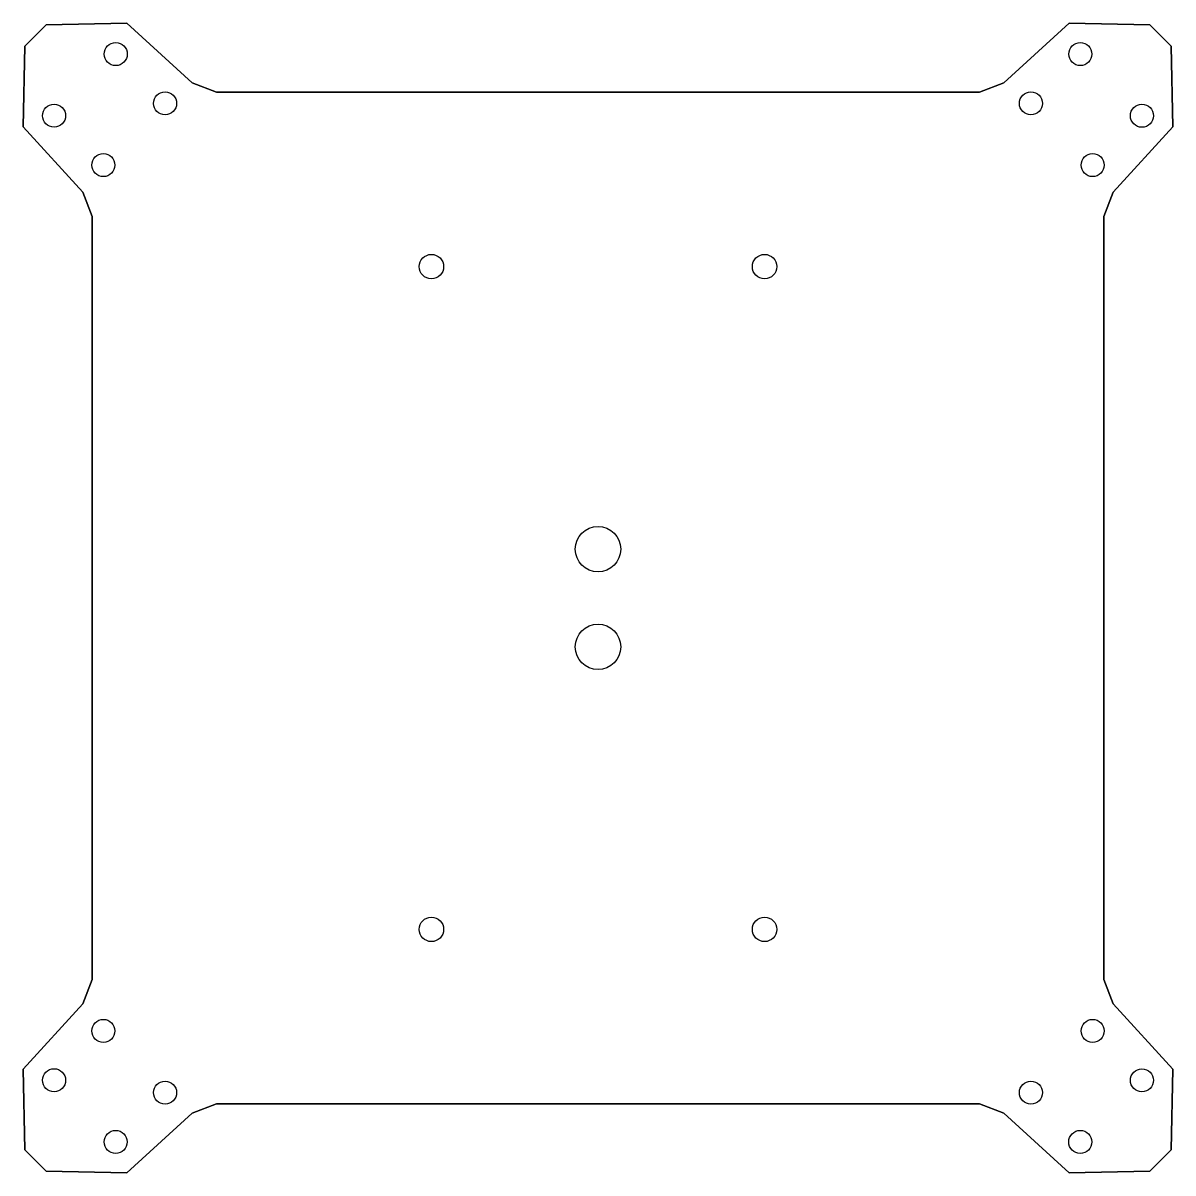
# Model space of a CAD drawing. Header units: millimetres. Extents: x -82 to 82, y -82 to 82.
import ezdxf

# ---------------------------------------------------------------- set-up
doc = ezdxf.new("R2010")
doc.units = ezdxf.units.MM
doc.layers.get('0').update_dxf_attribs({"linetype": 'CONTINUOUS'})

msp = doc.modelspace()

# ---------------------------------------------------------------- linework, layer by layer
for points in [[(72.5, -54.7), (73.85, -58.17), (82.41, -67.51), (82.16, -79.07), (79.07, -82.16), (67.51, -82.41), (58.17, -73.85), (54.7, -72.5), (-54.7, -72.5), (-58.17, -73.85), (-67.51, -82.41), (-79.07, -82.16), (-82.16, -79.07), (-82.41, -67.51), (-73.85, -58.17), (-72.5, -54.7), (-72.5, 54.7), (-73.85, 58.17), (-82.41, 67.51), (-82.16, 79.07), (-79.07, 82.16), (-67.51, 82.41), (-58.17, 73.85), (-54.7, 72.5), (54.7, 72.5), (58.17, 73.85), (67.51, 82.41), (79.07, 82.16), (82.16, 79.07), (82.41, 67.51), (73.85, 58.17), (72.5, 54.7)], [(82.41, -67.51), (73.85, -58.17), (72.5, -54.7), (72.5, 54.7), (73.85, 58.17), (82.41, 67.51), (82.16, 79.07), (79.07, 82.16), (67.51, 82.41), (58.17, 73.85), (54.7, 72.5), (-54.7, 72.5), (-58.17, 73.85), (-67.51, 82.41), (-79.07, 82.16), (-82.16, 79.07), (-82.41, 67.51), (-73.85, 58.17), (-72.5, 54.7), (-72.5, -54.7), (-73.85, -58.17), (-82.41, -67.51), (-82.16, -79.07), (-79.07, -82.16), (-67.51, -82.41), (-58.17, -73.85), (-54.7, -72.5), (54.7, -72.5), (58.17, -73.85), (67.51, -82.41), (79.07, -82.16), (82.16, -79.07)]]:
    msp.add_lwpolyline(points, close=True)
for centre, radius in [((-69.12, 77.96), 1.65), ((-69.12, 77.96), 1.65), ((69.13, 77.96), 1.65), ((69.13, 77.96), 1.65), ((-62.05, 70.89), 1.65), ((-62.05, 70.89), 1.65), ((62.05, 70.89), 1.65), ((62.05, 70.89), 1.65), ((-77.96, 69.13), 1.65), ((-77.96, 69.13), 1.65), ((77.96, 69.12), 1.65), ((77.96, 69.12), 1.65), ((-70.89, 62.05), 1.65), ((-70.89, 62.05), 1.65), ((70.89, 62.05), 1.65), ((70.89, 62.05), 1.65), ((-23.87, 47.5), 1.75), ((-23.87, 47.5), 1.75), ((23.87, 47.5), 1.75), ((23.87, 47.5), 1.75), ((0, 7), 3.25), ((0, 7), 3.25), ((0, -7), 3.25), ((0, -7), 3.25), ((-23.87, -47.5), 1.75), ((-23.87, -47.5), 1.75), ((23.87, -47.5), 1.75), ((23.87, -47.5), 1.75), ((-70.89, -62.05), 1.65), ((-70.89, -62.05), 1.65), ((70.89, -62.05), 1.65), ((70.89, -62.05), 1.65), ((-77.96, -69.12), 1.65), ((-77.96, -69.12), 1.65), ((77.96, -69.13), 1.65), ((77.96, -69.13), 1.65), ((-62.05, -70.89), 1.65), ((-62.05, -70.89), 1.65), ((62.05, -70.89), 1.65), ((62.05, -70.89), 1.65), ((-69.13, -77.96), 1.65), ((-69.13, -77.96), 1.65), ((69.12, -77.96), 1.65), ((69.12, -77.96), 1.65)]:
    msp.add_circle(centre, radius)

doc.saveas('drawing.dxf')
